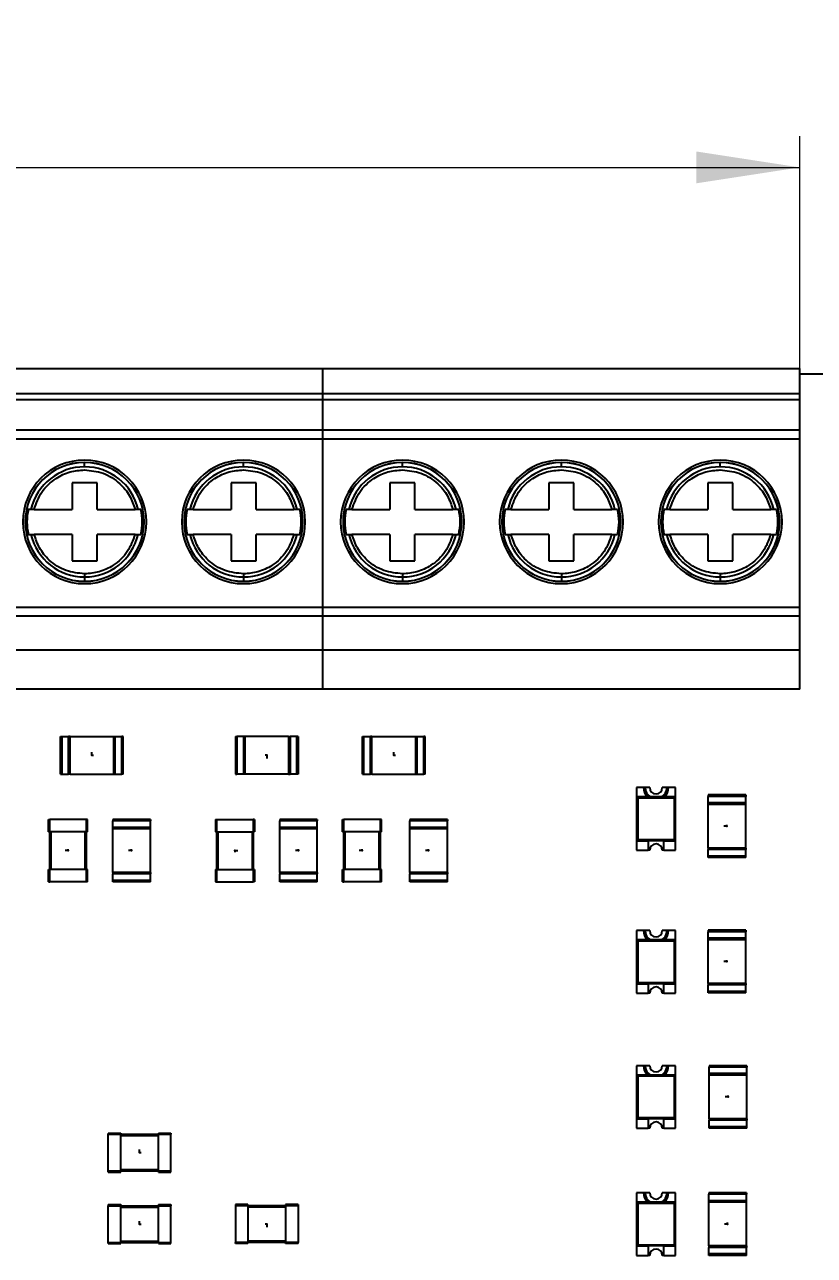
# Model space of a CAD drawing. Header units: millimetres. Extents: x 2 to 294, y 2 to 208.
# Drawn here: x 87.27 to 112.51, y 144.55 to 183.89 of the extents above; entities that cross this region are included whole.
import ezdxf

# ---------------------------------------------------------------- set-up
doc = ezdxf.new("R2010")
doc.units = ezdxf.units.MM
doc.header["$PDSIZE"] = -1
doc.styles.add('SLDTEXTSTYLE0', font='TXT', dxfattribs={"width": 0.75})
doc.dimstyles.new('SLDDIMSTYLE3', dxfattribs={"dimtxt": 3.5, "dimasz": 3.302, "dimexe": 0, "dimexo": 0.0625, "dimgap": 0.875, "dimtad": 1, "dimrnd": 1e-09, "dimzin": 12, "dimdsep": 46, "dimtxsty": 'SLDTEXTSTYLE0', "dimsah": 1, "dimcen": 0.09, "dimadec": 0, "dimazin": 3, "dimtfac": 1, "dimtofl": 0, "dimtmove": 0, "dimatfit": 3, "dimfxl": 1, "dimfrac": 2, "dimtolj": 1, "dimtzin": 12, "dimarcsym": 0})

# ---------------------------------------------------------------- blocks, each defined once
blk = doc.blocks.new('_D_5')
at = {"color": 7, "linetype": 'Continuous', "lineweight": 0}
for p, q in [((50.067, 173.898), (50.067, 180.33)), ((112.043, 172.898), (112.043, 180.33)), ((50.067, 179.33), (112.043, 179.33))]:
    blk.add_line(p, q, dxfattribs=at)
at = {"color": 7, "linetype": 'Continuous', "lineweight": 18}
for points in [[(50.067, 179.33), (53.369, 178.822), (53.369, 179.838)], [(112.043, 179.33), (108.741, 179.838), (108.741, 178.822)]]:
    blk.add_solid(points, dxfattribs=at)
at = {"color": 7, "linetype": 'Continuous', "lineweight": 18, "insert": (74.185, 183.842), "char_height": 3.5, "attachment_point": 1, "style": 'SLDTEXTSTYLE0'}
blk.add_mtext('61.98', dxfattribs=at)

msp = doc.modelspace()

# ---------------------------------------------------------------- linework, layer by layer
at = {"color": 7, "linetype": 'Continuous', "lineweight": 25}
for p, q in [((81.563, 172.898), (96.803, 172.898)), ((96.803, 172.098), (96.803, 172.898)), ((96.803, 172.898), (112.043, 172.898)), ((112.043, 172.098), (112.043, 172.898)), ((112.043, 172.728), (121.167, 172.728)), ((81.563, 172.098), (96.803, 172.098)), ((96.803, 171.898), (96.803, 172.098)), ((96.803, 172.098), (112.043, 172.098)), ((112.043, 171.898), (112.043, 172.098)), ((96.803, 171.898), (81.563, 171.898)), ((96.803, 170.938), (96.803, 171.898)), ((112.043, 171.898), (96.803, 171.898)), ((112.043, 170.938), (112.043, 171.898)), ((81.563, 170.938), (96.803, 170.938)), ((96.803, 170.641), (96.803, 170.938)), ((96.803, 170.938), (112.043, 170.938)), ((112.043, 170.641), (112.043, 170.938)), ((96.803, 170.641), (81.563, 170.641)), ((96.803, 165.274), (96.803, 170.641)), ((112.043, 170.641), (96.803, 170.641)), ((112.043, 165.274), (112.043, 170.641)), ((89.183, 169.897), (89.183, 169.898)), ((89.183, 169.758), (89.183, 169.897)), ((94.263, 169.897), (94.263, 169.898)), ((94.263, 169.758), (94.263, 169.897)), ((99.343, 169.897), (99.343, 169.898)), ((99.343, 169.758), (99.343, 169.897)), ((104.423, 169.897), (104.423, 169.898)), ((104.423, 169.758), (104.423, 169.897)), ((109.503, 169.897), (109.503, 169.898)), ((109.503, 169.758), (109.503, 169.897)), ((89.583, 169.248), (88.783, 169.248)), ((88.783, 169.248), (88.783, 168.398)), ((89.583, 168.398), (89.583, 169.248)), ((94.663, 169.248), (93.863, 169.248)), ((93.863, 169.248), (93.863, 168.398)), ((94.663, 168.398), (94.663, 169.248)), ((99.743, 169.248), (98.943, 169.248)), ((98.943, 169.248), (98.943, 168.398)), ((99.743, 168.398), (99.743, 169.248)), ((104.823, 169.248), (104.023, 169.248)), ((104.023, 169.248), (104.023, 168.398)), ((104.823, 168.398), (104.823, 169.248)), ((109.903, 169.248), (109.103, 169.248)), ((109.103, 169.248), (109.103, 168.398)), ((109.903, 168.398), (109.903, 169.248)), ((87.468, 168.398), (87.383, 168.398)), ((87.57, 168.398), (88.783, 168.398)), ((89.583, 168.398), (90.795, 168.398)), ((90.982, 168.398), (90.897, 168.398)), ((92.548, 168.398), (92.463, 168.398)), ((92.65, 168.398), (93.863, 168.398)), ((94.663, 168.398), (95.875, 168.398)), ((96.062, 168.398), (95.977, 168.398)), ((97.628, 168.398), (97.543, 168.398)), ((97.73, 168.398), (98.943, 168.398)), ((99.743, 168.398), (100.955, 168.398)), ((101.142, 168.398), (101.057, 168.398)), ((102.708, 168.398), (102.623, 168.398)), ((102.81, 168.398), (104.023, 168.398)), ((104.823, 168.398), (106.035, 168.398)), ((106.222, 168.398), (106.137, 168.398)), ((107.788, 168.398), (107.703, 168.398)), ((107.89, 168.398), (109.103, 168.398)), ((109.903, 168.398), (111.115, 168.398)), ((111.302, 168.398), (111.217, 168.398)), ((87.383, 167.598), (87.468, 167.598)), ((88.783, 167.598), (87.57, 167.598)), ((88.783, 167.598), (88.783, 166.748)), ((89.583, 166.748), (89.583, 167.598)), ((90.795, 167.598), (89.583, 167.598)), ((90.897, 167.598), (90.982, 167.598)), ((92.463, 167.598), (92.548, 167.598)), ((93.863, 167.598), (92.65, 167.598)), ((93.863, 167.598), (93.863, 166.748)), ((95.875, 167.598), (94.663, 167.598)), ((94.663, 166.748), (94.663, 167.598)), ((95.977, 167.598), (96.062, 167.598)), ((97.543, 167.598), (97.628, 167.598)), ((98.943, 167.598), (97.73, 167.598)), ((98.943, 167.598), (98.943, 166.748)), ((100.955, 167.598), (99.743, 167.598)), ((99.743, 166.748), (99.743, 167.598)), ((101.057, 167.598), (101.142, 167.598)), ((102.623, 167.598), (102.708, 167.598)), ((104.023, 167.598), (102.81, 167.598)), ((104.023, 167.598), (104.023, 166.748)), ((106.035, 167.598), (104.823, 167.598)), ((104.823, 166.748), (104.823, 167.598)), ((106.137, 167.598), (106.222, 167.598)), ((107.703, 167.598), (107.788, 167.598)), ((109.103, 167.598), (107.89, 167.598)), ((109.103, 167.598), (109.103, 166.748)), ((109.903, 166.748), (109.903, 167.598)), ((111.115, 167.598), (109.903, 167.598)), ((111.217, 167.598), (111.302, 167.598)), ((88.783, 166.748), (89.583, 166.748)), ((93.863, 166.748), (94.663, 166.748)), ((98.943, 166.748), (99.743, 166.748)), ((104.023, 166.748), (104.823, 166.748)), ((109.103, 166.748), (109.903, 166.748)), ((89.183, 166.337), (89.183, 166.238)), ((89.183, 166.238), (89.183, 166.099)), ((89.183, 166.099), (89.183, 166.098)), ((94.263, 166.337), (94.263, 166.238)), ((94.263, 166.238), (94.263, 166.099)), ((94.263, 166.099), (94.263, 166.098)), ((99.343, 166.337), (99.343, 166.238)), ((99.343, 166.238), (99.343, 166.099)), ((99.343, 166.099), (99.343, 166.098)), ((104.423, 166.337), (104.423, 166.238)), ((104.423, 166.238), (104.423, 166.099)), ((104.423, 166.099), (104.423, 166.098)), ((109.503, 166.337), (109.503, 166.238)), ((109.503, 166.238), (109.503, 166.099)), ((109.503, 166.099), (109.503, 166.098)), ((81.563, 165.274), (96.803, 165.274)), ((96.803, 164.986), (96.803, 165.274)), ((96.803, 165.274), (112.043, 165.274)), ((112.043, 164.986), (112.043, 165.274)), ((96.803, 164.986), (81.563, 164.986)), ((96.803, 163.898), (96.803, 164.986)), ((112.043, 164.986), (96.803, 164.986)), ((112.043, 163.898), (112.043, 164.986)), ((96.803, 163.898), (81.563, 163.898)), ((96.803, 162.648), (96.803, 163.898)), ((112.043, 163.898), (96.803, 163.898)), ((112.043, 162.648), (112.043, 163.898)), ((96.803, 162.648), (81.563, 162.648)), ((112.043, 162.648), (96.803, 162.648)), ((88.417, 159.936), (88.417, 161.136)), ((88.417, 161.136), (88.462, 161.136)), ((88.462, 159.936), (88.462, 161.136)), ((88.462, 161.136), (88.672, 161.136)), ((88.672, 159.936), (88.672, 161.136)), ((88.717, 161.136), (88.672, 161.136)), ((88.717, 159.936), (88.717, 161.136)), ((88.717, 161.136), (90.117, 161.136)), ((90.117, 161.136), (90.162, 161.136)), ((90.117, 159.936), (90.117, 161.136)), ((90.162, 159.936), (90.162, 161.136)), ((90.162, 161.136), (90.372, 161.136)), ((90.372, 159.936), (90.372, 161.136)), ((90.417, 161.136), (90.372, 161.136)), ((90.417, 159.936), (90.417, 161.136)), ((94.005, 161.136), (94.05, 161.136)), ((94.005, 161.136), (94.005, 159.936)), ((94.05, 161.136), (94.05, 159.936)), ((94.26, 161.136), (94.05, 161.136)), ((94.26, 161.136), (94.26, 159.936)), ((94.305, 161.136), (94.26, 161.136)), ((94.305, 161.136), (94.305, 159.936)), ((95.705, 161.136), (94.305, 161.136)), ((95.705, 161.136), (95.705, 159.936)), ((95.705, 161.136), (95.75, 161.136)), ((95.75, 161.136), (95.75, 159.936)), ((95.96, 161.136), (95.75, 161.136)), ((95.96, 161.136), (95.96, 159.936)), ((96.005, 161.136), (95.96, 161.136)), ((96.005, 161.136), (96.005, 159.936)), ((98.069, 159.936), (98.069, 161.136)), ((98.069, 161.136), (98.114, 161.136)), ((98.114, 159.936), (98.114, 161.136)), ((98.114, 161.136), (98.324, 161.136)), ((98.324, 159.936), (98.324, 161.136)), ((98.369, 161.136), (98.324, 161.136)), ((98.369, 161.136), (99.769, 161.136)), ((98.369, 159.936), (98.369, 161.136)), ((99.769, 159.936), (99.769, 161.136)), ((99.769, 161.136), (99.814, 161.136)), ((99.814, 159.936), (99.814, 161.136)), ((99.814, 161.136), (100.024, 161.136)), ((100.024, 159.936), (100.024, 161.136)), ((100.069, 161.136), (100.024, 161.136)), ((100.069, 159.936), (100.069, 161.136)), ((88.417, 159.936), (88.462, 159.936)), ((88.462, 159.936), (88.672, 159.936)), ((88.717, 159.936), (88.672, 159.936)), ((88.717, 159.936), (90.117, 159.936)), ((90.117, 159.936), (90.162, 159.936)), ((90.162, 159.936), (90.372, 159.936)), ((90.417, 159.936), (90.372, 159.936)), ((94.005, 159.936), (94.05, 159.936)), ((94.26, 159.936), (94.05, 159.936)), ((94.305, 159.936), (94.26, 159.936)), ((95.705, 159.936), (94.305, 159.936)), ((95.705, 159.936), (95.75, 159.936)), ((95.96, 159.936), (95.75, 159.936)), ((96.005, 159.936), (95.96, 159.936)), ((98.069, 159.936), (98.114, 159.936)), ((98.114, 159.936), (98.324, 159.936)), ((98.369, 159.936), (98.324, 159.936)), ((98.369, 159.936), (99.769, 159.936)), ((99.769, 159.936), (99.814, 159.936)), ((99.814, 159.936), (100.024, 159.936)), ((100.069, 159.936), (100.024, 159.936)), ((106.826, 159.504), (106.826, 159.104)), ((107.051, 159.504), (106.826, 159.504)), ((107.101, 159.504), (107.051, 159.504)), ((107.251, 159.504), (107.101, 159.504)), ((107.801, 159.504), (107.651, 159.504)), ((107.851, 159.504), (107.801, 159.504)), ((108.076, 159.504), (107.851, 159.504)), ((108.076, 159.104), (108.076, 159.504)), ((106.826, 159.204), (106.826, 159.104)), ((106.845, 159.184), (106.826, 159.204)), ((107.186, 159.204), (106.826, 159.204)), ((106.826, 159.104), (106.826, 157.804)), ((106.845, 159.184), (108.056, 159.184)), ((106.845, 157.824), (106.845, 159.184)), ((106.865, 159.164), (106.865, 157.844)), ((108.036, 159.164), (106.865, 159.164)), ((107.27, 159.204), (107.186, 159.204)), ((107.631, 159.204), (107.27, 159.204)), ((107.715, 159.204), (107.631, 159.204)), ((108.076, 159.204), (107.715, 159.204)), ((108.036, 157.844), (108.036, 159.164)), ((108.056, 159.184), (108.076, 159.204)), ((108.056, 159.184), (108.056, 157.824)), ((108.076, 159.104), (108.076, 159.204)), ((108.076, 157.804), (108.076, 159.104)), ((109.117, 159.268), (109.117, 159.223)), ((110.317, 159.268), (109.117, 159.268)), ((110.317, 159.223), (109.117, 159.223)), ((109.117, 159.013), (109.117, 159.223)), ((109.117, 158.968), (109.117, 159.013)), ((110.317, 159.013), (109.117, 159.013)), ((110.317, 158.968), (109.117, 158.968)), ((109.117, 157.568), (109.117, 158.968)), ((110.317, 159.268), (110.317, 159.223)), ((110.317, 159.013), (110.317, 159.223)), ((110.317, 158.968), (110.317, 159.013)), ((110.317, 157.568), (110.317, 158.968)), ((88.03, 158.088), (88.03, 158.488)), ((88.03, 158.488), (88.07, 158.488)), ((88.07, 158.088), (88.07, 158.488)), ((89.24, 158.488), (88.07, 158.488)), ((89.24, 158.088), (89.24, 158.488)), ((89.28, 158.488), (89.24, 158.488)), ((89.28, 158.088), (89.28, 158.488)), ((90.087, 158.488), (90.087, 158.443)), ((91.287, 158.488), (90.087, 158.488)), ((91.287, 158.443), (90.087, 158.443)), ((90.087, 158.233), (90.087, 158.443)), ((91.287, 158.233), (90.087, 158.233)), ((90.087, 158.188), (90.087, 158.233)), ((90.087, 156.788), (90.087, 158.188)), ((91.287, 158.188), (90.087, 158.188)), ((91.287, 158.488), (91.287, 158.443)), ((91.287, 158.233), (91.287, 158.443)), ((91.287, 158.188), (91.287, 158.233)), ((91.287, 156.788), (91.287, 158.188)), ((93.364, 158.488), (93.404, 158.488)), ((93.364, 158.488), (93.364, 158.088)), ((93.404, 158.488), (93.404, 158.088)), ((93.404, 158.488), (94.574, 158.488)), ((94.574, 158.488), (94.574, 158.088)), ((94.614, 158.488), (94.574, 158.488)), ((94.614, 158.488), (94.614, 158.088)), ((96.621, 158.488), (95.421, 158.488)), ((95.421, 158.488), (95.421, 158.443)), ((96.621, 158.443), (95.421, 158.443)), ((95.421, 158.233), (95.421, 158.443)), ((96.621, 158.233), (95.421, 158.233)), ((95.421, 158.188), (95.421, 158.233)), ((96.621, 158.188), (95.421, 158.188)), ((95.421, 156.788), (95.421, 158.188)), ((96.621, 158.488), (96.621, 158.443)), ((96.621, 158.233), (96.621, 158.443)), ((96.621, 158.188), (96.621, 158.233)), ((96.621, 156.788), (96.621, 158.188)), ((97.428, 158.088), (97.428, 158.488)), ((97.428, 158.488), (97.468, 158.488)), ((97.468, 158.088), (97.468, 158.488)), ((98.638, 158.488), (97.468, 158.488)), ((98.638, 158.088), (98.638, 158.488)), ((98.678, 158.488), (98.638, 158.488)), ((98.678, 158.088), (98.678, 158.488)), ((99.58, 158.488), (99.58, 158.443)), ((100.78, 158.488), (99.58, 158.488)), ((100.78, 158.443), (99.58, 158.443)), ((99.58, 158.233), (99.58, 158.443)), ((100.78, 158.233), (99.58, 158.233)), ((99.58, 158.188), (99.58, 158.233)), ((100.78, 158.188), (99.58, 158.188)), ((99.58, 156.788), (99.58, 158.188)), ((100.78, 158.488), (100.78, 158.443)), ((100.78, 158.233), (100.78, 158.443)), ((100.78, 158.188), (100.78, 158.233)), ((100.78, 156.788), (100.78, 158.188)), ((88.03, 158.088), (88.07, 158.088)), ((89.24, 158.088), (88.07, 158.088)), ((88.07, 156.888), (88.07, 158.088)), ((88.11, 156.888), (88.11, 158.088)), ((89.2, 156.888), (89.2, 158.088)), ((89.28, 158.088), (89.24, 158.088)), ((89.24, 156.888), (89.24, 158.088)), ((93.364, 158.088), (93.404, 158.088)), ((93.404, 158.088), (94.574, 158.088)), ((93.404, 158.088), (93.404, 156.888)), ((93.444, 158.088), (93.444, 156.888)), ((94.534, 158.088), (94.534, 156.888)), ((94.614, 158.088), (94.574, 158.088)), ((94.574, 158.088), (94.574, 156.888)), ((97.428, 158.088), (97.468, 158.088)), ((98.638, 158.088), (97.468, 158.088)), ((97.468, 156.888), (97.468, 158.088)), ((97.508, 156.888), (97.508, 158.088)), ((98.598, 156.888), (98.598, 158.088)), ((98.678, 158.088), (98.638, 158.088)), ((98.638, 156.888), (98.638, 158.088)), ((106.845, 157.824), (106.826, 157.804)), ((106.826, 157.804), (107.201, 157.804)), ((106.826, 157.804), (106.826, 157.504)), ((108.056, 157.824), (106.845, 157.824)), ((106.865, 157.844), (108.036, 157.844)), ((107.701, 157.804), (107.201, 157.804)), ((107.201, 157.804), (107.201, 157.504)), ((107.701, 157.804), (108.076, 157.804)), ((107.701, 157.504), (107.701, 157.804)), ((108.056, 157.824), (108.076, 157.804)), ((108.076, 157.504), (108.076, 157.804)), ((106.826, 157.504), (107.201, 157.504)), ((107.251, 157.504), (107.201, 157.504)), ((107.701, 157.504), (107.651, 157.504)), ((107.701, 157.504), (108.076, 157.504)), ((109.117, 157.568), (109.117, 157.523)), ((110.317, 157.568), (109.117, 157.568)), ((110.317, 157.523), (109.117, 157.523)), ((109.117, 157.313), (109.117, 157.523)), ((110.317, 157.568), (110.317, 157.523)), ((110.317, 157.313), (110.317, 157.523)), ((109.117, 157.268), (109.117, 157.313)), ((110.317, 157.313), (109.117, 157.313)), ((110.317, 157.268), (109.117, 157.268)), ((110.317, 157.268), (110.317, 157.313)), ((88.03, 156.488), (88.03, 156.888)), ((88.03, 156.888), (88.07, 156.888)), ((88.07, 156.488), (88.07, 156.888)), ((89.24, 156.888), (88.07, 156.888)), ((89.24, 156.488), (89.24, 156.888)), ((89.28, 156.888), (89.24, 156.888)), ((89.28, 156.488), (89.28, 156.888)), ((90.087, 156.788), (90.087, 156.743)), ((91.287, 156.788), (90.087, 156.788)), ((91.287, 156.743), (90.087, 156.743)), ((90.087, 156.533), (90.087, 156.743)), ((91.287, 156.788), (91.287, 156.743)), ((91.287, 156.533), (91.287, 156.743)), ((93.364, 156.888), (93.364, 156.488)), ((93.364, 156.888), (93.404, 156.888)), ((93.404, 156.888), (93.404, 156.488)), ((93.404, 156.888), (94.574, 156.888)), ((94.574, 156.888), (94.574, 156.488)), ((94.614, 156.888), (94.574, 156.888)), ((94.614, 156.888), (94.614, 156.488)), ((96.621, 156.788), (95.421, 156.788)), ((95.421, 156.788), (95.421, 156.743)), ((96.621, 156.743), (95.421, 156.743)), ((95.421, 156.533), (95.421, 156.743)), ((96.621, 156.788), (96.621, 156.743)), ((96.621, 156.533), (96.621, 156.743)), ((97.428, 156.488), (97.428, 156.888)), ((97.428, 156.888), (97.468, 156.888)), ((97.468, 156.488), (97.468, 156.888)), ((98.638, 156.888), (97.468, 156.888)), ((98.638, 156.488), (98.638, 156.888)), ((98.678, 156.888), (98.638, 156.888)), ((98.678, 156.488), (98.678, 156.888)), ((99.58, 156.788), (99.58, 156.743)), ((100.78, 156.788), (99.58, 156.788)), ((100.78, 156.743), (99.58, 156.743)), ((99.58, 156.533), (99.58, 156.743)), ((100.78, 156.788), (100.78, 156.743)), ((100.78, 156.533), (100.78, 156.743)), ((88.03, 156.488), (88.07, 156.488)), ((89.24, 156.488), (88.07, 156.488)), ((89.28, 156.488), (89.24, 156.488)), ((91.287, 156.533), (90.087, 156.533)), ((90.087, 156.488), (90.087, 156.533)), ((91.287, 156.488), (90.087, 156.488)), ((91.287, 156.488), (91.287, 156.533)), ((93.364, 156.488), (93.404, 156.488)), ((93.404, 156.488), (94.574, 156.488)), ((94.614, 156.488), (94.574, 156.488)), ((96.621, 156.533), (95.421, 156.533)), ((95.421, 156.488), (95.421, 156.533)), ((96.621, 156.488), (95.421, 156.488)), ((96.621, 156.488), (96.621, 156.533)), ((97.428, 156.488), (97.468, 156.488)), ((98.638, 156.488), (97.468, 156.488)), ((98.678, 156.488), (98.638, 156.488)), ((99.58, 156.488), (99.58, 156.533)), ((100.78, 156.533), (99.58, 156.533)), ((100.78, 156.488), (99.58, 156.488)), ((100.78, 156.488), (100.78, 156.533)), ((107.051, 154.932), (106.826, 154.932)), ((106.826, 154.932), (106.826, 154.532)), ((106.826, 154.632), (106.826, 154.532)), ((106.845, 154.612), (106.826, 154.632)), ((107.186, 154.632), (106.826, 154.632)), ((107.101, 154.932), (107.051, 154.932)), ((107.251, 154.932), (107.101, 154.932)), ((107.27, 154.632), (107.186, 154.632)), ((107.631, 154.632), (107.27, 154.632)), ((107.715, 154.632), (107.631, 154.632)), ((107.801, 154.932), (107.651, 154.932)), ((108.076, 154.632), (107.715, 154.632)), ((107.851, 154.932), (107.801, 154.932)), ((108.076, 154.932), (107.851, 154.932)), ((108.056, 154.612), (108.076, 154.632)), ((108.076, 154.532), (108.076, 154.932)), ((108.076, 154.532), (108.076, 154.632)), ((109.117, 154.941), (109.117, 154.896)), ((110.317, 154.941), (109.117, 154.941)), ((110.317, 154.896), (109.117, 154.896)), ((109.117, 154.686), (109.117, 154.896)), ((110.317, 154.686), (109.117, 154.686)), ((109.117, 154.641), (109.117, 154.686)), ((109.117, 153.241), (109.117, 154.641)), ((110.317, 154.641), (109.117, 154.641)), ((110.317, 154.941), (110.317, 154.896)), ((110.317, 154.686), (110.317, 154.896)), ((110.317, 154.641), (110.317, 154.686)), ((110.317, 153.241), (110.317, 154.641)), ((106.826, 154.532), (106.826, 153.232)), ((106.845, 153.252), (106.845, 154.612)), ((106.845, 154.612), (108.056, 154.612)), ((106.865, 154.592), (106.865, 153.272)), ((108.036, 154.592), (106.865, 154.592)), ((108.036, 153.272), (108.036, 154.592)), ((108.056, 154.612), (108.056, 153.252)), ((108.076, 153.232), (108.076, 154.532)), ((106.845, 153.252), (106.826, 153.232)), ((106.826, 153.232), (107.201, 153.232)), ((106.826, 153.232), (106.826, 152.932)), ((108.056, 153.252), (106.845, 153.252)), ((106.865, 153.272), (108.036, 153.272)), ((107.701, 153.232), (107.201, 153.232)), ((107.201, 153.232), (107.201, 152.932)), ((107.701, 153.232), (108.076, 153.232)), ((107.701, 152.932), (107.701, 153.232)), ((108.056, 153.252), (108.076, 153.232)), ((108.076, 152.932), (108.076, 153.232)), ((109.117, 153.241), (109.117, 153.196)), ((110.317, 153.241), (109.117, 153.241)), ((110.317, 153.196), (109.117, 153.196)), ((109.117, 152.986), (109.117, 153.196)), ((110.317, 153.241), (110.317, 153.196)), ((110.317, 152.986), (110.317, 153.196)), ((106.826, 152.932), (107.201, 152.932)), ((107.251, 152.932), (107.201, 152.932)), ((107.701, 152.932), (107.651, 152.932)), ((107.701, 152.932), (108.076, 152.932)), ((110.317, 152.986), (109.117, 152.986)), ((109.117, 152.941), (109.117, 152.986)), ((110.317, 152.941), (109.117, 152.941)), ((110.317, 152.941), (110.317, 152.986)), ((107.051, 150.614), (106.826, 150.614)), ((106.826, 150.614), (106.826, 150.214)), ((106.826, 150.314), (106.826, 150.214)), ((106.845, 150.294), (106.826, 150.314)), ((107.186, 150.314), (106.826, 150.314)), ((107.101, 150.614), (107.051, 150.614)), ((107.251, 150.614), (107.101, 150.614)), ((107.27, 150.314), (107.186, 150.314)), ((107.631, 150.314), (107.27, 150.314)), ((107.715, 150.314), (107.631, 150.314)), ((107.801, 150.614), (107.651, 150.614)), ((108.076, 150.314), (107.715, 150.314)), ((107.851, 150.614), (107.801, 150.614)), ((108.076, 150.614), (107.851, 150.614)), ((108.056, 150.294), (108.076, 150.314)), ((108.076, 150.214), (108.076, 150.614)), ((108.076, 150.214), (108.076, 150.314)), ((109.153, 150.614), (109.153, 150.569)), ((110.353, 150.614), (109.153, 150.614)), ((110.353, 150.569), (109.153, 150.569)), ((109.153, 150.359), (109.153, 150.569)), ((110.353, 150.359), (109.153, 150.359)), ((109.153, 150.314), (109.153, 150.359)), ((109.153, 148.914), (109.153, 150.314)), ((110.353, 150.314), (109.153, 150.314)), ((110.353, 150.614), (110.353, 150.569)), ((110.353, 150.359), (110.353, 150.569)), ((110.353, 150.314), (110.353, 150.359)), ((110.353, 148.914), (110.353, 150.314)), ((106.826, 150.214), (106.826, 148.914)), ((106.845, 148.934), (106.845, 150.294)), ((106.845, 150.294), (108.056, 150.294)), ((106.865, 150.274), (106.865, 148.954)), ((108.036, 150.274), (106.865, 150.274)), ((108.036, 148.954), (108.036, 150.274)), ((108.056, 150.294), (108.056, 148.934)), ((108.076, 148.914), (108.076, 150.214)), ((106.845, 148.934), (106.826, 148.914)), ((106.826, 148.914), (107.201, 148.914)), ((106.826, 148.914), (106.826, 148.614)), ((108.056, 148.934), (106.845, 148.934)), ((106.865, 148.954), (108.036, 148.954)), ((107.701, 148.914), (107.201, 148.914)), ((107.201, 148.914), (107.201, 148.614)), ((107.701, 148.914), (108.076, 148.914)), ((107.701, 148.614), (107.701, 148.914)), ((108.056, 148.934), (108.076, 148.914)), ((108.076, 148.614), (108.076, 148.914)), ((110.353, 148.914), (109.153, 148.914)), ((109.153, 148.914), (109.153, 148.869)), ((110.353, 148.869), (109.153, 148.869)), ((109.153, 148.659), (109.153, 148.869)), ((110.353, 148.914), (110.353, 148.869)), ((110.353, 148.659), (110.353, 148.869)), ((89.941, 148.461), (90.341, 148.461)), ((89.941, 148.461), (89.941, 148.421)), ((89.941, 148.421), (90.341, 148.421)), ((89.941, 147.251), (89.941, 148.421)), ((90.341, 148.461), (90.341, 148.421)), ((90.341, 147.251), (90.341, 148.421)), ((90.341, 148.421), (91.541, 148.421)), ((90.341, 148.381), (91.541, 148.381)), ((91.541, 148.461), (91.941, 148.461)), ((91.541, 148.461), (91.541, 148.421)), ((91.541, 148.421), (91.941, 148.421)), ((91.541, 147.251), (91.541, 148.421)), ((91.941, 148.461), (91.941, 148.421)), ((91.941, 147.251), (91.941, 148.421)), ((106.826, 148.614), (107.201, 148.614)), ((107.251, 148.614), (107.201, 148.614)), ((107.701, 148.614), (107.651, 148.614)), ((107.701, 148.614), (108.076, 148.614)), ((109.153, 148.614), (109.153, 148.659)), ((110.353, 148.659), (109.153, 148.659)), ((110.353, 148.614), (109.153, 148.614)), ((110.353, 148.614), (110.353, 148.659)), ((89.941, 147.251), (90.341, 147.251)), ((89.941, 147.211), (89.941, 147.251)), ((89.941, 147.211), (90.341, 147.211)), ((90.341, 147.291), (91.541, 147.291)), ((90.341, 147.211), (90.341, 147.251)), ((90.341, 147.251), (91.541, 147.251)), ((91.541, 147.251), (91.941, 147.251)), ((91.541, 147.211), (91.541, 147.251)), ((91.541, 147.211), (91.941, 147.211)), ((91.941, 147.211), (91.941, 147.251)), ((107.051, 146.55), (106.826, 146.55)), ((106.826, 146.55), (106.826, 146.15)), ((107.101, 146.55), (107.051, 146.55)), ((107.251, 146.55), (107.101, 146.55)), ((107.801, 146.55), (107.651, 146.55)), ((107.851, 146.55), (107.801, 146.55)), ((108.076, 146.55), (107.851, 146.55)), ((108.076, 146.15), (108.076, 146.55)), ((110.337, 146.55), (109.137, 146.55)), ((109.137, 146.55), (109.137, 146.505)), ((110.337, 146.505), (109.137, 146.505)), ((109.137, 146.295), (109.137, 146.505)), ((110.337, 146.55), (110.337, 146.505)), ((110.337, 146.295), (110.337, 146.505)), ((89.941, 146.175), (90.341, 146.175)), ((89.941, 146.175), (89.941, 146.135)), ((89.941, 146.135), (90.341, 146.135)), ((89.941, 144.965), (89.941, 146.135)), ((90.341, 146.175), (90.341, 146.135)), ((90.341, 144.965), (90.341, 146.135)), ((90.341, 146.135), (91.541, 146.135)), ((90.341, 146.095), (91.541, 146.095)), ((91.541, 146.175), (91.941, 146.175)), ((91.541, 146.175), (91.541, 146.135)), ((91.541, 146.135), (91.941, 146.135)), ((91.541, 144.965), (91.541, 146.135)), ((91.941, 146.175), (91.941, 146.135)), ((91.941, 144.965), (91.941, 146.135)), ((94.405, 146.175), (94.005, 146.175)), ((94.005, 146.175), (94.005, 146.135)), ((94.405, 146.135), (94.005, 146.135)), ((94.005, 146.135), (94.005, 144.965)), ((94.405, 146.175), (94.405, 146.135)), ((94.405, 146.135), (94.405, 144.965)), ((95.605, 146.135), (94.405, 146.135)), ((95.605, 146.095), (94.405, 146.095)), ((96.005, 146.175), (95.605, 146.175)), ((95.605, 146.175), (95.605, 146.135)), ((96.005, 146.135), (95.605, 146.135)), ((95.605, 146.135), (95.605, 144.965)), ((96.005, 146.175), (96.005, 146.135)), ((96.005, 146.135), (96.005, 144.965)), ((106.826, 146.25), (106.826, 146.15)), ((106.845, 146.23), (106.826, 146.25)), ((107.186, 146.25), (106.826, 146.25)), ((106.826, 146.15), (106.826, 144.85)), ((106.845, 146.23), (108.056, 146.23)), ((106.845, 144.87), (106.845, 146.23)), ((108.036, 146.21), (106.865, 146.21)), ((106.865, 146.21), (106.865, 144.89)), ((107.27, 146.25), (107.186, 146.25)), ((107.631, 146.25), (107.27, 146.25)), ((107.715, 146.25), (107.631, 146.25)), ((108.076, 146.25), (107.715, 146.25)), ((108.036, 144.89), (108.036, 146.21)), ((108.056, 146.23), (108.076, 146.25)), ((108.056, 146.23), (108.056, 144.87)), ((108.076, 146.15), (108.076, 146.25)), ((108.076, 144.85), (108.076, 146.15)), ((110.337, 146.295), (109.137, 146.295)), ((109.137, 146.25), (109.137, 146.295)), ((110.337, 146.25), (109.137, 146.25)), ((109.137, 144.85), (109.137, 146.25)), ((110.337, 146.25), (110.337, 146.295)), ((110.337, 144.85), (110.337, 146.25)), ((89.941, 144.925), (89.941, 144.965)), ((89.941, 144.965), (90.341, 144.965)), ((89.941, 144.925), (90.341, 144.925)), ((90.341, 145.005), (91.541, 145.005)), ((90.341, 144.925), (90.341, 144.965)), ((90.341, 144.965), (91.541, 144.965)), ((91.541, 144.965), (91.941, 144.965)), ((91.541, 144.925), (91.541, 144.965)), ((91.541, 144.925), (91.941, 144.925)), ((91.941, 144.925), (91.941, 144.965)), ((94.405, 144.965), (94.005, 144.965)), ((94.005, 144.925), (94.005, 144.965)), ((94.405, 144.925), (94.005, 144.925)), ((95.605, 145.005), (94.405, 145.005)), ((94.405, 144.925), (94.405, 144.965)), ((95.605, 144.965), (94.405, 144.965)), ((95.605, 144.925), (95.605, 144.965)), ((96.005, 144.965), (95.605, 144.965)), ((96.005, 144.925), (95.605, 144.925)), ((96.005, 144.925), (96.005, 144.965)), ((106.845, 144.87), (106.826, 144.85)), ((106.826, 144.85), (107.201, 144.85)), ((106.826, 144.85), (106.826, 144.55)), ((108.056, 144.87), (106.845, 144.87)), ((106.865, 144.89), (108.036, 144.89)), ((107.701, 144.85), (107.201, 144.85)), ((107.201, 144.85), (107.201, 144.55)), ((107.701, 144.85), (108.076, 144.85)), ((107.701, 144.55), (107.701, 144.85)), ((108.056, 144.87), (108.076, 144.85)), ((108.076, 144.55), (108.076, 144.85)), ((109.137, 144.85), (109.137, 144.805)), ((110.337, 144.85), (109.137, 144.85)), ((110.337, 144.805), (109.137, 144.805)), ((109.137, 144.595), (109.137, 144.805)), ((110.337, 144.85), (110.337, 144.805)), ((110.337, 144.595), (110.337, 144.805)), ((106.826, 144.55), (107.201, 144.55)), ((107.251, 144.55), (107.201, 144.55)), ((107.701, 144.55), (107.651, 144.55)), ((107.701, 144.55), (108.076, 144.55)), ((110.337, 144.595), (109.137, 144.595)), ((109.137, 144.55), (109.137, 144.595)), ((110.337, 144.55), (109.137, 144.55)), ((110.337, 144.55), (110.337, 144.595))]:
    msp.add_line(p, q, dxfattribs=at)
at = {"color": 7, "linetype": 'Continuous'}
for p, q in [((89.417, 160.536), (89.417, 160.633)), ((89.417, 160.536), (89.417, 160.633)), ((89.417, 160.536), (89.465, 160.536)), ((89.417, 160.536), (89.465, 160.536)), ((95.005, 160.536), (94.956, 160.536)), ((95.005, 160.536), (94.956, 160.536)), ((95.005, 160.536), (95.005, 160.439)), ((95.005, 160.536), (95.005, 160.439)), ((99.069, 160.536), (99.069, 160.633)), ((99.069, 160.536), (99.069, 160.633)), ((99.069, 160.536), (99.117, 160.536)), ((99.069, 160.536), (99.117, 160.536)), ((109.717, 158.268), (109.62, 158.268)), ((109.717, 158.268), (109.62, 158.268)), ((109.717, 158.268), (109.717, 158.316)), ((109.717, 158.268), (109.717, 158.316)), ((88.655, 157.488), (88.558, 157.488)), ((88.655, 157.488), (88.558, 157.488)), ((88.655, 157.488), (88.655, 157.536)), ((88.655, 157.488), (88.655, 157.536)), ((90.687, 157.488), (90.59, 157.488)), ((90.687, 157.488), (90.59, 157.488)), ((90.687, 157.488), (90.687, 157.536)), ((90.687, 157.488), (90.687, 157.536)), ((93.989, 157.488), (93.989, 157.44)), ((93.989, 157.488), (94.085, 157.488)), ((93.989, 157.488), (93.989, 157.44)), ((93.989, 157.488), (94.085, 157.488)), ((96.021, 157.488), (95.924, 157.488)), ((96.021, 157.488), (95.924, 157.488)), ((96.021, 157.488), (96.021, 157.536)), ((96.021, 157.488), (96.021, 157.536)), ((98.053, 157.488), (97.956, 157.488)), ((98.053, 157.488), (97.956, 157.488)), ((98.053, 157.488), (98.053, 157.536)), ((98.053, 157.488), (98.053, 157.536)), ((100.18, 157.488), (100.083, 157.488)), ((100.18, 157.488), (100.083, 157.488)), ((100.18, 157.488), (100.18, 157.536)), ((100.18, 157.488), (100.18, 157.536)), ((109.717, 153.941), (109.62, 153.941)), ((109.717, 153.941), (109.62, 153.941)), ((109.717, 153.941), (109.717, 153.989)), ((109.717, 153.941), (109.717, 153.989)), ((109.753, 149.614), (109.656, 149.614)), ((109.753, 149.614), (109.656, 149.614)), ((109.753, 149.614), (109.753, 149.662)), ((109.753, 149.614), (109.753, 149.662)), ((90.941, 147.836), (90.941, 147.933)), ((90.941, 147.836), (90.941, 147.933)), ((90.941, 147.836), (90.989, 147.836)), ((90.941, 147.836), (90.989, 147.836)), ((90.941, 145.55), (90.941, 145.647)), ((90.941, 145.55), (90.941, 145.647)), ((109.737, 145.55), (109.737, 145.598)), ((109.737, 145.55), (109.737, 145.598)), ((90.941, 145.55), (90.989, 145.55)), ((90.941, 145.55), (90.989, 145.55)), ((95.005, 145.55), (94.956, 145.55)), ((95.005, 145.55), (94.956, 145.55)), ((95.005, 145.55), (95.005, 145.453)), ((95.005, 145.55), (95.005, 145.453)), ((109.737, 145.55), (109.64, 145.55)), ((109.737, 145.55), (109.64, 145.55))]:
    msp.add_line(p, q, dxfattribs=at)
at = {"color": 7, "linetype": 'Continuous', "lineweight": 25}
for centre, radius, start, end in [((89.183, 167.998), 1.975, 90, 270), ((89.183, 167.998), 1.975, 270, 90), ((94.263, 167.998), 1.975, 90, 270), ((94.263, 167.998), 1.975, 270, 90), ((99.343, 167.998), 1.975, 90, 270), ((99.343, 167.998), 1.975, 270, 90), ((104.423, 167.998), 1.975, 90, 270), ((104.423, 167.998), 1.975, 270, 90), ((109.503, 167.998), 1.975, 90, 270), ((109.503, 167.998), 1.975, 270, 90), ((89.183, 167.998), 1.9, 90, 270), ((89.183, 167.998), 1.899, 90, 270), ((89.183, 167.998), 1.76, 90, 166.8657), ((89.183, 167.998), 1.9, 270, 90), ((89.183, 167.998), 1.899, 270, 90), ((89.183, 167.998), 1.76, 13.1343, 90), ((94.263, 167.998), 1.9, 90, 270), ((94.263, 167.998), 1.899, 90, 270), ((94.263, 167.998), 1.76, 90, 166.8657), ((94.263, 167.998), 1.9, 270, 90), ((94.263, 167.998), 1.899, 270, 90), ((94.263, 167.998), 1.76, 13.1343, 90), ((99.343, 167.998), 1.9, 90, 270), ((99.343, 167.998), 1.899, 90, 270), ((99.343, 167.998), 1.76, 90, 166.8657), ((99.343, 167.998), 1.9, 270, 90), ((99.343, 167.998), 1.899, 270, 90), ((99.343, 167.998), 1.76, 13.1343, 90), ((104.423, 167.998), 1.9, 90, 270), ((104.423, 167.998), 1.899, 90, 270), ((104.423, 167.998), 1.76, 90, 166.8657), ((104.423, 167.998), 1.9, 270, 90), ((104.423, 167.998), 1.899, 270, 90), ((104.423, 167.998), 1.76, 13.1343, 90), ((109.503, 167.998), 1.9, 90, 270), ((109.503, 167.998), 1.899, 90, 270), ((109.503, 167.998), 1.76, 90, 166.8657), ((109.503, 167.998), 1.9, 270, 90), ((109.503, 167.998), 1.899, 270, 90), ((109.503, 167.998), 1.76, 13.1343, 90), ((89.183, 167.998), 1.843, 167.4659, 192.5341), ((89.183, 167.998), 1.843, 347.4659, 12.5341), ((94.263, 167.998), 1.843, 167.4659, 192.5341), ((94.263, 167.998), 1.843, 347.4659, 12.5341), ((99.343, 167.998), 1.843, 167.4659, 192.5341), ((99.343, 167.998), 1.843, 347.4659, 12.5341), ((104.423, 167.998), 1.843, 167.4659, 192.5341), ((104.423, 167.998), 1.843, 347.4659, 12.5341), ((109.503, 167.998), 1.843, 167.4659, 192.5341), ((109.503, 167.998), 1.843, 347.4659, 12.5341), ((89.183, 167.998), 1.76, 193.1343, 270), ((89.183, 167.998), 1.76, 270, 346.8657), ((94.263, 167.998), 1.76, 193.1343, 270), ((94.263, 167.998), 1.76, 270, 346.8657), ((99.343, 167.998), 1.76, 193.1343, 270), ((99.343, 167.998), 1.76, 270, 346.8657), ((104.423, 167.998), 1.76, 193.1343, 270), ((104.423, 167.998), 1.76, 270, 346.8657), ((109.503, 167.998), 1.76, 193.1343, 270), ((109.503, 167.998), 1.76, 270, 346.8657), ((107.451, 159.504), 0.4, 180, 228.5904), ((107.451, 159.504), 0.35, 180, 238.9973), ((107.451, 159.504), 0.2, 180, 0), ((107.451, 159.504), 0.35, 301.0027, 0), ((107.451, 159.504), 0.4, 311.4096, 0), ((107.451, 157.504), 0.2, 0, 180), ((107.451, 154.932), 0.4, 180, 228.5904), ((107.451, 154.932), 0.35, 180, 238.9973), ((107.451, 154.932), 0.2, 180, 0), ((107.451, 154.932), 0.35, 301.0027, 0), ((107.451, 154.932), 0.4, 311.4096, 0), ((107.451, 152.932), 0.2, 0, 180), ((107.451, 150.614), 0.4, 180, 228.5904), ((107.451, 150.614), 0.35, 180, 238.9973), ((107.451, 150.614), 0.2, 180, 0), ((107.451, 150.614), 0.35, 301.0027, 0), ((107.451, 150.614), 0.4, 311.4096, 0), ((107.451, 148.614), 0.2, 0, 180), ((107.451, 146.55), 0.4, 180, 228.5904), ((107.451, 146.55), 0.35, 180, 238.9973), ((107.451, 146.55), 0.2, 180, 0), ((107.451, 146.55), 0.35, 301.0027, 0), ((107.451, 146.55), 0.4, 311.4096, 0), ((107.451, 144.55), 0.2, 0, 180)]:
    msp.add_arc(centre, radius, start, end, dxfattribs=at)
for points, knots in [([(87.57, 168.398), (87.639, 168.588), (87.781, 168.979), (88.217, 169.385), (88.704, 169.62), (89.026, 169.646), (89.183, 169.659)], [0, 0, 0, 0, 0.273093, 0.561704, 0.786906, 1, 1, 1, 1]), ([(89.183, 169.659), (89.384, 169.638), (89.797, 169.594), (90.296, 169.269), (90.641, 168.853), (90.744, 168.547), (90.795, 168.398)], [0, 0, 0, 0, 0.273093, 0.561704, 0.786906, 1, 1, 1, 1]), ([(92.65, 168.398), (92.719, 168.588), (92.861, 168.979), (93.297, 169.385), (93.784, 169.62), (94.106, 169.646), (94.263, 169.659)], [0, 0, 0, 0, 0.273093, 0.561704, 0.786906, 1, 1, 1, 1]), ([(94.263, 169.659), (94.464, 169.638), (94.877, 169.594), (95.376, 169.269), (95.721, 168.853), (95.824, 168.547), (95.875, 168.398)], [0, 0, 0, 0, 0.273093, 0.561704, 0.786906, 1, 1, 1, 1]), ([(97.73, 168.398), (97.799, 168.588), (97.941, 168.979), (98.377, 169.385), (98.864, 169.62), (99.186, 169.646), (99.343, 169.659)], [0, 0, 0, 0, 0.273093, 0.561704, 0.786906, 1, 1, 1, 1]), ([(99.343, 169.659), (99.544, 169.638), (99.957, 169.594), (100.456, 169.269), (100.801, 168.853), (100.904, 168.547), (100.955, 168.398)], [0, 0, 0, 0, 0.273093, 0.561704, 0.786906, 1, 1, 1, 1]), ([(102.81, 168.398), (102.879, 168.588), (103.021, 168.979), (103.457, 169.385), (103.944, 169.62), (104.266, 169.646), (104.423, 169.659)], [0, 0, 0, 0, 0.273093, 0.561704, 0.786906, 1, 1, 1, 1]), ([(104.423, 169.659), (104.624, 169.638), (105.037, 169.594), (105.536, 169.269), (105.881, 168.853), (105.984, 168.547), (106.035, 168.398)], [0, 0, 0, 0, 0.273093, 0.561704, 0.786906, 1, 1, 1, 1]), ([(107.89, 168.398), (107.959, 168.588), (108.101, 168.979), (108.537, 169.385), (109.024, 169.62), (109.346, 169.646), (109.503, 169.659)], [0, 0, 0, 0, 0.273093, 0.561704, 0.786906, 1, 1, 1, 1]), ([(109.503, 169.659), (109.704, 169.638), (110.117, 169.594), (110.616, 169.269), (110.961, 168.853), (111.064, 168.547), (111.115, 168.398)], [0, 0, 0, 0, 0.273093, 0.561704, 0.786906, 1, 1, 1, 1]), ([(87.57, 168.398), (87.558, 168.398), (87.533, 168.398), (87.501, 168.398), (87.476, 168.398), (87.471, 168.398), (87.468, 168.398)], [0, 0, 0, 0, 0.249374, 0.499558, 0.749513, 1, 1, 1, 1]), ([(90.897, 168.398), (90.894, 168.398), (90.889, 168.398), (90.864, 168.398), (90.832, 168.398), (90.807, 168.398), (90.795, 168.398)], [0, 0, 0, 0, 0.247376, 0.499301, 0.74745, 1, 1, 1, 1]), ([(92.65, 168.398), (92.638, 168.398), (92.613, 168.398), (92.581, 168.398), (92.556, 168.398), (92.551, 168.398), (92.548, 168.398)], [0, 0, 0, 0, 0.249374, 0.499558, 0.749513, 1, 1, 1, 1]), ([(95.977, 168.398), (95.974, 168.398), (95.969, 168.398), (95.944, 168.398), (95.912, 168.398), (95.887, 168.398), (95.875, 168.398)], [0, 0, 0, 0, 0.247376, 0.499301, 0.74745, 1, 1, 1, 1]), ([(97.73, 168.398), (97.718, 168.398), (97.693, 168.398), (97.661, 168.398), (97.636, 168.398), (97.631, 168.398), (97.628, 168.398)], [0, 0, 0, 0, 0.249374, 0.499558, 0.749513, 1, 1, 1, 1]), ([(101.057, 168.398), (101.054, 168.398), (101.049, 168.398), (101.024, 168.398), (100.992, 168.398), (100.967, 168.398), (100.955, 168.398)], [0, 0, 0, 0, 0.247376, 0.499301, 0.74745, 1, 1, 1, 1]), ([(102.81, 168.398), (102.798, 168.398), (102.773, 168.398), (102.741, 168.398), (102.716, 168.398), (102.711, 168.398), (102.708, 168.398)], [0, 0, 0, 0, 0.249374, 0.499558, 0.749513, 1, 1, 1, 1]), ([(106.137, 168.398), (106.134, 168.398), (106.129, 168.398), (106.104, 168.398), (106.072, 168.398), (106.047, 168.398), (106.035, 168.398)], [0, 0, 0, 0, 0.247376, 0.499301, 0.74745, 1, 1, 1, 1]), ([(107.89, 168.398), (107.878, 168.398), (107.853, 168.398), (107.821, 168.398), (107.796, 168.398), (107.791, 168.398), (107.788, 168.398)], [0, 0, 0, 0, 0.2493741, 0.499558, 0.7495134, 1, 1, 1, 1]), ([(111.217, 168.398), (111.214, 168.398), (111.209, 168.398), (111.184, 168.398), (111.152, 168.398), (111.127, 168.398), (111.115, 168.398)], [0, 0, 0, 0, 0.2473763, 0.4993014, 0.7474505, 1, 1, 1, 1]), ([(87.468, 167.598), (87.471, 167.598), (87.476, 167.598), (87.501, 167.598), (87.533, 167.598), (87.558, 167.598), (87.57, 167.598)], [0, 0, 0, 0, 0.247376, 0.499301, 0.74745, 1, 1, 1, 1]), ([(89.183, 166.337), (88.982, 166.358), (88.568, 166.402), (88.069, 166.726), (87.724, 167.143), (87.621, 167.449), (87.57, 167.598)], [0, 0, 0, 0, 0.273093, 0.561704, 0.786906, 1, 1, 1, 1]), ([(90.795, 167.598), (90.726, 167.408), (90.584, 167.017), (90.148, 166.611), (89.661, 166.376), (89.339, 166.35), (89.183, 166.337)], [0, 0, 0, 0, 0.273094, 0.561704, 0.786906, 1, 1, 1, 1]), ([(90.795, 167.598), (90.807, 167.598), (90.832, 167.598), (90.864, 167.598), (90.889, 167.598), (90.894, 167.598), (90.897, 167.598)], [0, 0, 0, 0, 0.249374, 0.499558, 0.749513, 1, 1, 1, 1]), ([(92.548, 167.598), (92.551, 167.598), (92.556, 167.598), (92.581, 167.598), (92.613, 167.598), (92.638, 167.598), (92.65, 167.598)], [0, 0, 0, 0, 0.247376, 0.499301, 0.74745, 1, 1, 1, 1]), ([(94.263, 166.337), (94.062, 166.358), (93.648, 166.402), (93.149, 166.726), (92.804, 167.143), (92.701, 167.449), (92.65, 167.598)], [0, 0, 0, 0, 0.273093, 0.561704, 0.786906, 1, 1, 1, 1]), ([(95.875, 167.598), (95.806, 167.408), (95.664, 167.017), (95.228, 166.611), (94.741, 166.376), (94.419, 166.35), (94.263, 166.337)], [0, 0, 0, 0, 0.2730935, 0.5617041, 0.786906, 1, 1, 1, 1]), ([(95.875, 167.598), (95.887, 167.598), (95.912, 167.598), (95.944, 167.598), (95.969, 167.598), (95.974, 167.598), (95.977, 167.598)], [0, 0, 0, 0, 0.249374, 0.499558, 0.749513, 1, 1, 1, 1]), ([(97.628, 167.598), (97.631, 167.598), (97.636, 167.598), (97.661, 167.598), (97.693, 167.598), (97.718, 167.598), (97.73, 167.598)], [0, 0, 0, 0, 0.247376, 0.499301, 0.74745, 1, 1, 1, 1]), ([(99.343, 166.337), (99.142, 166.358), (98.728, 166.402), (98.229, 166.726), (97.884, 167.143), (97.781, 167.449), (97.73, 167.598)], [0, 0, 0, 0, 0.273093, 0.561704, 0.786906, 1, 1, 1, 1]), ([(100.955, 167.598), (100.886, 167.408), (100.744, 167.017), (100.308, 166.611), (99.821, 166.376), (99.499, 166.35), (99.343, 166.337)], [0, 0, 0, 0, 0.273094, 0.561704, 0.786906, 1, 1, 1, 1]), ([(100.955, 167.598), (100.967, 167.598), (100.992, 167.598), (101.024, 167.598), (101.049, 167.598), (101.054, 167.598), (101.057, 167.598)], [0, 0, 0, 0, 0.249374, 0.499558, 0.749513, 1, 1, 1, 1]), ([(102.708, 167.598), (102.711, 167.598), (102.716, 167.598), (102.741, 167.598), (102.773, 167.598), (102.798, 167.598), (102.81, 167.598)], [0, 0, 0, 0, 0.247376, 0.499301, 0.74745, 1, 1, 1, 1]), ([(104.423, 166.337), (104.222, 166.358), (103.808, 166.402), (103.309, 166.726), (102.964, 167.143), (102.861, 167.449), (102.81, 167.598)], [0, 0, 0, 0, 0.273093, 0.561704, 0.786906, 1, 1, 1, 1]), ([(106.035, 167.598), (105.966, 167.408), (105.824, 167.017), (105.388, 166.611), (104.901, 166.376), (104.579, 166.35), (104.423, 166.337)], [0, 0, 0, 0, 0.273094, 0.561704, 0.786906, 1, 1, 1, 1]), ([(106.035, 167.598), (106.047, 167.598), (106.072, 167.598), (106.104, 167.598), (106.129, 167.598), (106.134, 167.598), (106.137, 167.598)], [0, 0, 0, 0, 0.249374, 0.499558, 0.749513, 1, 1, 1, 1]), ([(107.788, 167.598), (107.791, 167.598), (107.796, 167.598), (107.821, 167.598), (107.853, 167.598), (107.878, 167.598), (107.89, 167.598)], [0, 0, 0, 0, 0.247376, 0.499301, 0.74745, 1, 1, 1, 1]), ([(109.503, 166.337), (109.302, 166.358), (108.888, 166.402), (108.389, 166.726), (108.044, 167.143), (107.941, 167.449), (107.89, 167.598)], [0, 0, 0, 0, 0.273093, 0.561704, 0.786906, 1, 1, 1, 1]), ([(111.115, 167.598), (111.046, 167.408), (110.904, 167.017), (110.468, 166.611), (109.981, 166.376), (109.659, 166.35), (109.503, 166.337)], [0, 0, 0, 0, 0.273094, 0.561704, 0.786906, 1, 1, 1, 1]), ([(111.115, 167.598), (111.127, 167.598), (111.152, 167.598), (111.184, 167.598), (111.209, 167.598), (111.214, 167.598), (111.217, 167.598)], [0, 0, 0, 0, 0.249374, 0.499558, 0.749513, 1, 1, 1, 1]), ([(106.845, 159.184), (106.846, 159.184), (106.846, 159.183), (106.849, 159.18), (106.853, 159.176), (106.859, 159.17), (106.863, 159.166), (106.865, 159.164)], [0, 0, 0, 0, 0.147497, 0.317784, 0.511912, 0.758399, 1, 1, 1, 1]), ([(108.036, 159.164), (108.038, 159.167), (108.044, 159.172), (108.05, 159.178), (108.053, 159.182), (108.055, 159.183), (108.055, 159.184), (108.056, 159.184)], [0, 0, 0, 0, 0.309206, 0.61442, 0.75763, 0.885521, 1, 1, 1, 1]), ([(106.845, 157.824), (106.846, 157.824), (106.846, 157.825), (106.849, 157.828), (106.853, 157.832), (106.859, 157.838), (106.863, 157.842), (106.865, 157.844)], [0, 0, 0, 0, 0.147497, 0.317784, 0.511912, 0.758399, 1, 1, 1, 1]), ([(108.036, 157.844), (108.038, 157.841), (108.044, 157.836), (108.05, 157.83), (108.053, 157.826), (108.055, 157.824), (108.055, 157.824), (108.056, 157.824)], [0, 0, 0, 0, 0.309206, 0.61442, 0.75763, 0.885521, 1, 1, 1, 1]), ([(106.845, 154.612), (106.846, 154.612), (106.846, 154.611), (106.849, 154.608), (106.853, 154.604), (106.859, 154.598), (106.863, 154.594), (106.865, 154.592)], [0, 0, 0, 0, 0.147497, 0.317784, 0.511912, 0.758399, 1, 1, 1, 1]), ([(108.036, 154.592), (108.038, 154.595), (108.044, 154.6), (108.05, 154.606), (108.053, 154.61), (108.055, 154.611), (108.055, 154.612), (108.056, 154.612)], [0, 0, 0, 0, 0.309206, 0.61442, 0.75763, 0.885521, 1, 1, 1, 1]), ([(106.845, 153.252), (106.846, 153.252), (106.846, 153.253), (106.849, 153.256), (106.853, 153.26), (106.859, 153.266), (106.863, 153.27), (106.865, 153.272)], [0, 0, 0, 0, 0.147497, 0.317784, 0.511912, 0.758399, 1, 1, 1, 1]), ([(108.036, 153.272), (108.038, 153.269), (108.044, 153.264), (108.05, 153.258), (108.053, 153.254), (108.055, 153.252), (108.055, 153.252), (108.056, 153.252)], [0, 0, 0, 0, 0.309206, 0.61442, 0.75763, 0.885521, 1, 1, 1, 1]), ([(106.845, 150.294), (106.846, 150.294), (106.846, 150.293), (106.849, 150.29), (106.853, 150.286), (106.859, 150.28), (106.863, 150.276), (106.865, 150.274)], [0, 0, 0, 0, 0.147497, 0.317784, 0.511912, 0.758399, 1, 1, 1, 1]), ([(108.036, 150.274), (108.038, 150.277), (108.044, 150.282), (108.05, 150.288), (108.053, 150.292), (108.055, 150.293), (108.055, 150.294), (108.056, 150.294)], [0, 0, 0, 0, 0.309206, 0.61442, 0.75763, 0.885521, 1, 1, 1, 1]), ([(106.845, 148.934), (106.846, 148.934), (106.846, 148.935), (106.849, 148.938), (106.853, 148.942), (106.859, 148.948), (106.863, 148.952), (106.865, 148.954)], [0, 0, 0, 0, 0.147497, 0.317784, 0.511912, 0.758399, 1, 1, 1, 1]), ([(108.036, 148.954), (108.038, 148.951), (108.044, 148.946), (108.05, 148.94), (108.053, 148.936), (108.055, 148.934), (108.055, 148.934), (108.056, 148.934)], [0, 0, 0, 0, 0.309206, 0.61442, 0.75763, 0.885521, 1, 1, 1, 1]), ([(106.845, 146.23), (106.846, 146.23), (106.846, 146.229), (106.849, 146.226), (106.853, 146.222), (106.859, 146.216), (106.863, 146.212), (106.865, 146.21)], [0, 0, 0, 0, 0.147497, 0.317784, 0.511912, 0.758399, 1, 1, 1, 1]), ([(108.036, 146.21), (108.038, 146.213), (108.044, 146.218), (108.05, 146.224), (108.053, 146.228), (108.055, 146.229), (108.055, 146.23), (108.056, 146.23)], [0, 0, 0, 0, 0.309206, 0.61442, 0.75763, 0.885521, 1, 1, 1, 1]), ([(106.845, 144.87), (106.846, 144.87), (106.846, 144.871), (106.849, 144.874), (106.853, 144.878), (106.859, 144.884), (106.863, 144.888), (106.865, 144.89)], [0, 0, 0, 0, 0.147497, 0.317784, 0.511912, 0.758399, 1, 1, 1, 1]), ([(108.036, 144.89), (108.038, 144.887), (108.044, 144.882), (108.05, 144.876), (108.053, 144.872), (108.055, 144.87), (108.055, 144.87), (108.056, 144.87)], [0, 0, 0, 0, 0.309206, 0.61442, 0.75763, 0.885521, 1, 1, 1, 1])]:
    msp.add_open_spline(points, degree=3, knots=knots, dxfattribs=at)
at = {"color": 7, "linetype": 'Continuous'}
for p in [(89.417, 160.536), (89.417, 160.536), (95.005, 160.536), (95.005, 160.536), (99.069, 160.536), (99.069, 160.536), (109.717, 158.268), (109.717, 158.268), (88.655, 157.488), (88.655, 157.488), (90.687, 157.488), (90.687, 157.488), (93.989, 157.488), (93.989, 157.488), (96.021, 157.488), (96.021, 157.488), (98.053, 157.488), (98.053, 157.488), (100.18, 157.488), (100.18, 157.488), (109.717, 153.941), (109.717, 153.941), (109.753, 149.614), (109.753, 149.614), (90.941, 147.836), (90.941, 147.836), (90.941, 145.55), (90.941, 145.55), (95.005, 145.55), (95.005, 145.55), (109.737, 145.55), (109.737, 145.55)]:
    msp.add_point(p, dxfattribs=at)

# ---------------------------------------------------------------- dimensions: what is measured, and where the dimension line sits
at = {"color": 7, "linetype": 'Continuous', "lineweight": 18}
dim = msp.add_linear_dim(base=(112.043, 179.33), p1=(50.067, 172.898), p2=(112.043, 171.898), dimstyle='SLDDIMSTYLE3', dxfattribs=at)
dim.commit()
dim.dimension.update_dxf_attribs({"geometry": '_D_5', "text_midpoint": (80.004, 179.33), "dimtype": 160})

doc.saveas('drawing.dxf')
